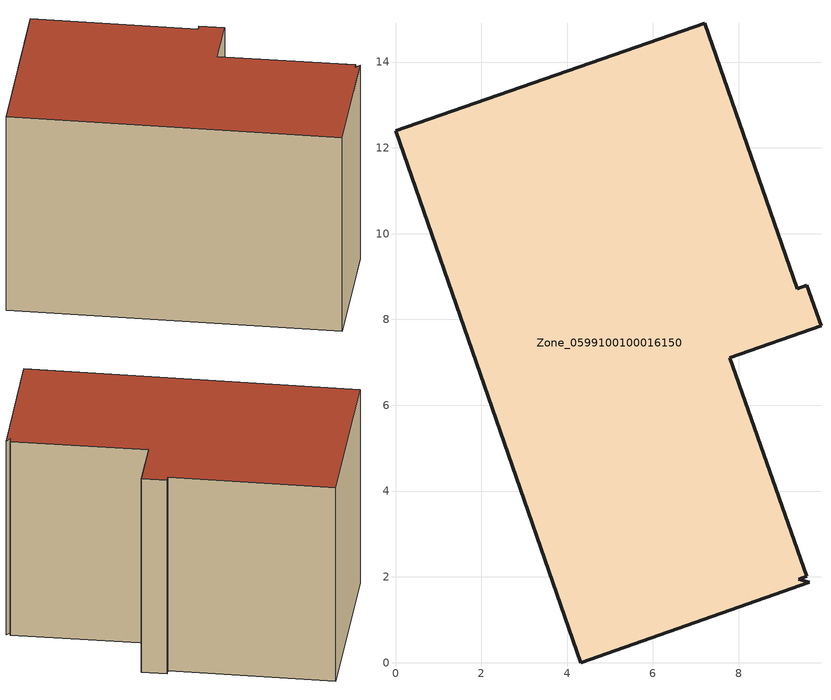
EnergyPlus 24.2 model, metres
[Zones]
Zone_0599100100016150
 floor ground (C_G): 9.64,1.87 4.31,0 0,12.39 7.2,14.9 9.36,8.72 9.59,8.8 9.92,7.85 7.79,7.11 9.59,2.02 9.4,1.95 z0
 wall outside (C_F): 9.4,1.95 9.59,2.02 7.79,7.11 9.92,7.85 9.59,8.8 9.36,8.72 7.2,14.9 0,12.39 4.31,0 9.64,1.87 9.4,1.95 z0:8.65
 roof outside (C_R): 4.31,0 9.64,1.87 9.4,1.95 9.59,2.02 7.79,7.11 9.92,7.85 9.59,8.8 9.36,8.72 7.2,14.9 0,12.39 z8.65
[BUILDING]
Pand.0599100100016150: North Axis=0; Terrain=City; Loads Convergence Tolerance Value=0.04; Temperature Convergence Tolerance Value=0.4; Solar Distribution=FullExterior; Maximum Number of Warmup Days=25; Minimum Number of Warmup Days=1
[Site:Location]
Rotterdam.The.Hague.AP_ZH_NLD Design_Conditions: Latitude=51.96; Longitude=4.45; Time Zone=1; Elevation=-4.5
[SITE:GROUNDTEMPERATURE:BUILDINGSURFACE]
18, 18, 18, 18, 18, 18, 18, 18, 18, 18, 18, 18
[MATERIAL] Thermal Absorptance=0.9; Solar Absorptance=0.7; Visible Absorptance=0.7
Name | Roughness | Thickness | Conductivity | Density | Specific Heat
G.TI.2015-2018 | MediumSmooth | 0.15 | 0.0428571 | 540 | 1210
F.TI.2015-2018 | Rough | 0.3 | 0.0666667 | 1920 | 840
R.TI.2015-2018 | MediumRough | 0.2 | 0.0333333 | 1500 | 1000
[CONSTRUCTION]
C_G: G.TI.2015-2018
C_F: F.TI.2015-2018
C_R: R.TI.2015-2018
[ZONE]
Zone_0599100100016150: Type=1; Multiplier=1; Ceiling Height=Autocalculate; Volume=Autocalculate; Floor Area=autocalculate; Part of Total Floor Area=Yes
[ZONEINFILTRATION:DESIGNFLOWRATE]
Infil_Zone_0599100100016150: Zone or ZoneList or Space or SpaceList=Zone_0599100100016150; Schedule=AlwaysOn; Design Flow Rate Calculation Method=Flow/Area; Flow Rate per Floor Area=0.0015; Constant Term Coefficient=1; Temperature Term Coefficient=0; Velocity Term Coefficient=0; Velocity Squared Term Coefficient=0
[HVACTEMPLATE:ZONE:IDEALLOADSAIRSYSTEM]
Zone_0599100100016150: Maximum Heating Supply Air Temperature=50; Minimum Cooling Supply Air Temperature=13; Maximum Heating Supply Air Humidity Ratio=0.0156; Minimum Cooling Supply Air Humidity Ratio=0.0077; Heating Limit=NoLimit; Cooling Limit=NoLimit; Dehumidification Control Type=ConstantSensibleHeatRatio; Cooling Sensible Heat Ratio=0.7; Dehumidification Setpoint=60; Humidification Control Type=None; Humidification Setpoint=30; Outdoor Air Method=None; Outdoor Air Flow Rate per Person=0.00944; Outdoor Air Flow Rate per Zone Floor Area=0; Outdoor Air Flow Rate per Zone=0; Demand Controlled Ventilation Type=None; Outdoor Air Economizer Type=NoEconomizer; Heat Recovery Type=None; Sensible Heat Recovery Effectiveness=0.7; Latent Heat Recovery Effectiveness=0.65
[ZONECONTROL:THERMOSTAT]
ThermostatControl_Zone_0599100100016150: Zone or ZoneList=Zone_0599100100016150; Control Type Schedule=DualSetpointControlType; Control 1=Thermostat_Zone_0599100100016150; Temperature Difference Between Cutout And Setpoint=0
[THERMOSTATSETPOINT:DUALSETPOINT]
Thermostat_Zone_0599100100016150: Heating Setpoint Temperature Schedule=HeatingSetpoint_Zone_0599100100016150; Cooling Setpoint Temperature Schedule=CoolingSetpoint_Zone_0599100100016150
[SCHEDULE:COMPACT]
HeatingSetpoint_Zone_0599100100016150: Through: 12/31, For: AllDays, Until: 24:00, 21
CoolingSetpoint_Zone_0599100100016150: Through: 12/31, For: AllDays, Until: 24:00, 24
DualSetpointControlType: Through: 12/31, For: AllDays, Until: 24:00, 4
AlwaysOn: Through: 12/31, For: AllDays, Until: 24:00, 1
